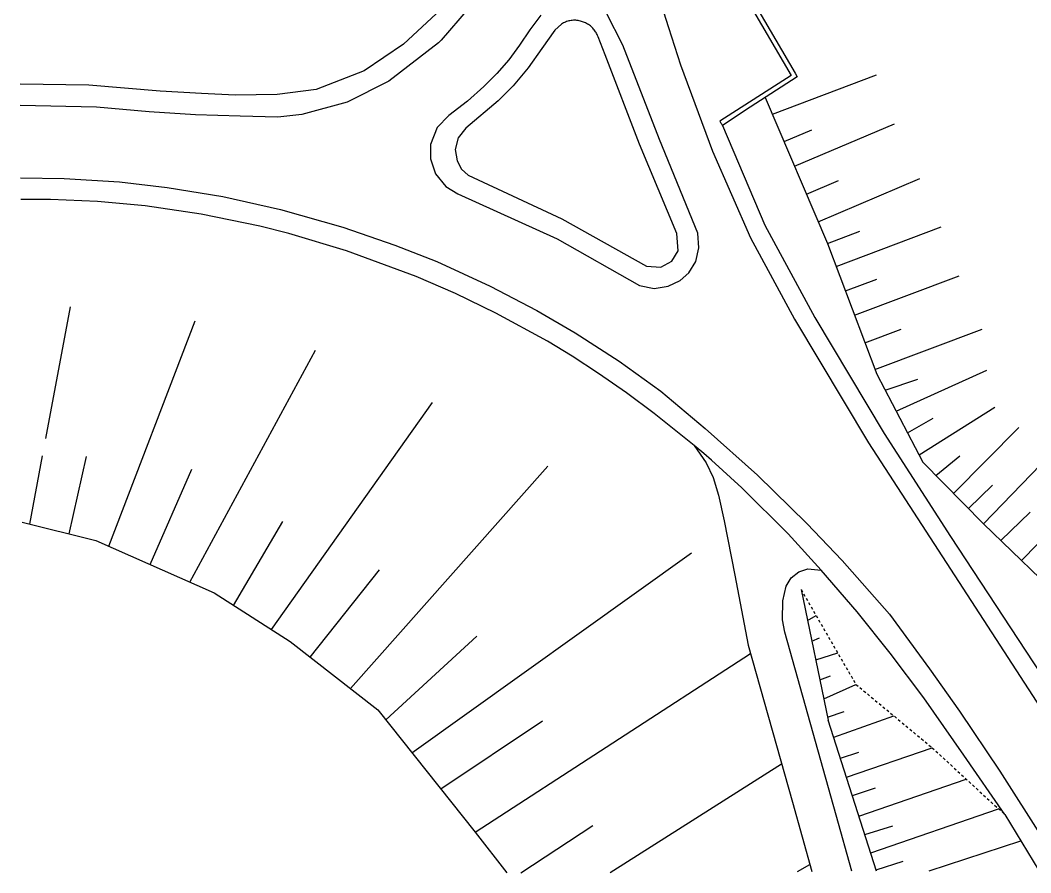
# Model space of a CAD drawing. Header units: millimetres. Extents: x -133 to 63340, y -143 to 109141.
# Drawn here: x 62300.1 to 62411.3, y 108403.6 to 108497.5 of the extents above; entities that cross this region are included whole.
import ezdxf

# ---------------------------------------------------------------- set-up
doc = ezdxf.new("R2010")
doc.units = ezdxf.units.MM
doc.header["$MEASUREMENT"] = 0
doc.linetypes.add('DOT', pattern=[0.55, 0.3, -0.25])
for name, color, linetype in [('Bâti', 7, 'Continuous'), ('pendenze', 2, 'Continuous'), ('Strade', 7, 'Continuous'), ('TalusHautBas', 7, 'Continuous'), ('VOIRIE', 7, 'Continuous')]:
    doc.layers.add(name, color=color, linetype=linetype)

msp = doc.modelspace()

# ---------------------------------------------------------------- linework, layer by layer
at = {"layer": 'Bâti', "color": 2, "linetype": 'Continuous'}
for p, q in [((62379.6527, 108500.4904), (62384.9433, 108491.42)), ((62380.0906, 108500.7459), (62385.3812, 108491.6755)), ((62384.9433, 108491.42), (62377.1019, 108486.4088)), ((62385.6239, 108491.2594), (62380.4308, 108487.9406)), ((62385.3812, 108491.6755), (62385.6239, 108491.2594))]:
    msp.add_line(p, q, dxfattribs=at)
at = {"layer": 'Bâti', "color": 2, "linetype": 'Continuous', "lineweight": 0}
msp.add_line((62377.1019, 108486.4088), (62377.3817, 108485.9292), dxfattribs=at)
at = {"layer": 'pendenze', "linetype": 'Continuous'}
for p, q in [((62382.8843, 108487.1818), (62394.3343, 108491.492)), ((62384.1718, 108484.1545), (62387.2214, 108485.4514)), ((62385.3322, 108481.4261), (62396.319, 108486.0987)), ((62386.6331, 108478.3674), (62390.1696, 108479.8715)), ((62387.9339, 108475.3087), (62399.1303, 108480.0705)), ((62388.947, 108472.9267), (62392.5055, 108474.2963)), ((62389.896, 108470.4057), (62401.4695, 108474.7624)), ((62390.9154, 108467.6976), (62394.3939, 108469.0071)), ((62391.9265, 108465.0115), (62403.4297, 108469.3417)), ((62302.8993, 108451.4548), (62305.6113, 108465.9383)), ((62309.832, 108439.5724), (62319.3258, 108464.4117)), ((62393.0662, 108461.9839), (62397.0552, 108463.4855)), ((62394.1784, 108459.0294), (62405.9869, 108463.4746)), ((62318.7386, 108435.6241), (62332.6034, 108461.1666)), ((62396.4996, 108454.4614), (62406.4922, 108458.9806)), ((62395.2852, 108456.7769), (62398.9049, 108457.9734)), ((62327.7396, 108430.3946), (62345.45, 108455.3934)), ((62399.0281, 108449.6408), (62407.3864, 108454.8967)), ((62397.7497, 108452.0781), (62400.5786, 108453.6983)), ((62402.8274, 108445.4022), (62410.0299, 108452.6694)), ((62406.1221, 108442.0592), (62413.4504, 108449.6362)), ((62301.1299, 108442.0047), (62302.5405, 108449.5385)), ((62305.4525, 108440.934), (62307.367, 108449.475)), ((62400.8907, 108447.3675), (62403.5172, 108449.5262)), ((62314.3882, 108437.5526), (62318.9714, 108448.0659)), ((62336.4219, 108423.9112), (62358.1494, 108448.3938)), ((62404.4641, 108443.7415), (62407.1087, 108446.2969)), ((62410.3154, 108438.0035), (62418.6553, 108446.6266)), ((62408.0411, 108440.2031), (62411.2599, 108443.3134)), ((62323.5712, 108433.0607), (62328.9886, 108442.2993)), ((62343.2089, 108416.8283), (62373.9685, 108438.8665)), ((62332.017, 108427.3477), (62339.6431, 108436.9783)), ((62386.7475, 108431.4154), (62387.6896, 108431.9604)), ((62340.3339, 108420.441), (62350.3334, 108429.6753)), ((62387.2231, 108429.1267), (62388.0636, 108429.5016)), ((62350.1553, 108408.0997), (62380.4785, 108427.745)), ((62387.6488, 108427.0789), (62390.0753, 108427.8359)), ((62388.108, 108424.8693), (62389.2681, 108425.2977)), ((62388.5456, 108422.7637), (62392.084, 108424.3633)), ((62388.9644, 108420.7487), (62390.7678, 108421.3914)), ((62389.6328, 108418.5494), (62396.26, 108420.8881)), ((62346.3705, 108412.8556), (62357.5758, 108420.3626)), ((62391.0425, 108414.1458), (62400.4723, 108417.3827)), ((62390.3685, 108416.2513), (62392.3886, 108416.8929)), ((62365.0342, 108403.6596), (62383.8976, 108415.6151)), ((62391.6923, 108412.116), (62394.2469, 108412.9718)), ((62392.4145, 108409.8602), (62404.2145, 108413.9391)), ((62393.7082, 108405.8192), (62407.7852, 108410.6533)), ((62355.1741, 108403.6156), (62363.1342, 108408.8139)), ((62393.0683, 108407.818), (62396.1504, 108408.7918)), ((62400.1472, 108403.8166), (62410.2282, 108407.1188)), ((62385.6614, 108403.7518), (62387.017, 108404.5289)), ((62394.3074, 108403.9473), (62397.2848, 108404.8875))]:
    msp.add_line(p, q, dxfattribs=at)
at = {"layer": 'Strade', "color": 2, "linetype": 'Continuous', "flags": 128}
for points in [[(62355.8369, 108546.0265), (62356.2297, 108544.7452), (62360.2232, 108532.0969), (62363.5353, 108521.5666), (62365.1193, 108516.6507), (62368.139, 108507.1011), (62371.4355, 108496.7187), (62372.7588, 108492.6106), (62376.3084, 108483.0873), (62380.472, 108473.5628), (62385.3322, 108464.5745), (62393.4562, 108450.9626), (62412.89, 108421.0492), (62421.3898, 108419.5492), (62423.8371, 108419.0551), (62430.2676, 108407.9937), (62432.43, 108403.9608)], [(62350.6362, 108544.3902), (62351.0224, 108543.2369), (62353.9455, 108532.4749), (62355.1243, 108526.9201), (62355.8323, 108521.7792), (62355.9145, 108516.5765), (62355.4698, 108512.2715), (62354.1941, 108507.5117), (62352.0658, 108502.8542), (62349.408, 108498.7733), (62346.4174, 108495.3339), (62346.1094, 108495.0297), (62340.6596, 108490.8021), (62336.0616, 108488.4796), (62331.0774, 108487.1278), (62328.4463, 108486.8338), (62324.2837, 108486.9279), (62319.3934, 108487.0892), (62314.2722, 108487.4073), (62308.46, 108487.9542), (62300.0891, 108488.1232)], [(62353.592, 108520.0412), (62353.5844, 108516.6171), (62353.1343, 108512.3771), (62351.8581, 108507.9443), (62349.4572, 108502.9835), (62346.3753, 108498.7037), (62342.2704, 108494.8793), (62337.9475, 108491.942), (62332.6626, 108489.8823), (62328.36, 108489.3491), (62323.7433, 108489.2605), (62320.0513, 108489.4263), (62315.4733, 108489.6835), (62307.6203, 108490.3494), (62300.0787, 108490.4693)], [(62357.3783, 108498.0659), (62356.1645, 108496.4594), (62355.042, 108494.7754), (62353.8622, 108493.1451), (62352.545, 108491.6302), (62351.1064, 108490.2038), (62349.3137, 108488.5924), (62347.2555, 108487.0205), (62345.9799, 108485.6803), (62345.2588, 108483.8316), (62345.2417, 108482.2528), (62345.8113, 108480.579), (62346.9266, 108479.2103), (62348.2366, 108478.3956), (62359.1724, 108473.4337), (62368.2485, 108468.2822), (62369.879, 108467.9815), (62371.3972, 108468.2036), (62372.74, 108468.8622), (62373.6669, 108469.7047), (62374.4386, 108470.9508), (62374.7728, 108472.4527), (62374.6757, 108474.0749), (62370.4415, 108484.3911), (62366.4352, 108494.7483), (62364.6374, 108498.2833)], [(62359.6567, 108497.075), (62358.9218, 108496.3998), (62357.4877, 108494.3993), (62356.0142, 108492.2727), (62354.3449, 108490.3042), (62352.6784, 108488.6428), (62349.1258, 108485.6229), (62348.2987, 108484.577), (62347.9643, 108483.2799), (62348.1632, 108482.0157), (62348.6677, 108481.1239), (62349.3989, 108480.453), (62359.7126, 108475.6291), (62369.039, 108470.4077), (62370.6121, 108470.3185), (62371.8028, 108470.9795), (62372.4975, 108472.116), (62372.3458, 108474.0345), (62368.2604, 108483.862), (62364.4709, 108493.7035), (62363.6859, 108495.699)], [(62380.4308, 108487.9406), (62377.3817, 108485.9292), (62382.064, 108474.925), (62387.5713, 108464.7845), (62395.1735, 108451.9876), (62402.5023, 108440.653), (62414.0813, 108423.0045), (62425.0369, 108420.6665), (62430.8764, 108410.7105), (62434.3596, 108404.424), (62434.5963, 108403.9705)], [(62300.1248, 108480.1386), (62304.906, 108480.0846), (62311.0126, 108479.7004), (62316.2641, 108479.1049), (62322.3732, 108478.0982), (62328.744, 108476.6792), (62335.5904, 108474.7173), (62341.3191, 108472.7551), (62345.9294, 108470.9235), (62351.8294, 108468.2306), (62356.9686, 108465.5427), (62361.1708, 108463.089), (62366.0104, 108459.9529), (62370.5915, 108456.6485), (62375.4969, 108452.5573), (62381.2301, 108447.3963), (62386.6808, 108442.0683), (62390.5614, 108437.9961), (62395.7915, 108432.0939), (62400.1916, 108426.0891), (62403.4844, 108421.4032), (62407.9222, 108414.8025), (62412.6285, 108407.4066), (62414.6732, 108403.8815)], [(62408.4622, 108410.0303), (62403.96, 108416.5662), (62399.5532, 108422.8828), (62395.8447, 108427.8081), (62392.1988, 108432.3472), (62388.2637, 108436.9463), (62384.628, 108440.9539), (62379.5315, 108446.0275), (62376.1787, 108449.0635), (62375.3242, 108449.8026), (62374.2805, 108450.687), (62369.88, 108454.2071), (62366.8323, 108456.4605), (62363.7465, 108458.5999), (62360.8244, 108460.5018), (62358.1107, 108462.1658), (62352.4558, 108465.2591), (62348.0039, 108467.4172), (62343.6717, 108469.2983), (62336.0088, 108472.1305), (62329.6594, 108474.0265), (62326.4638, 108474.8335), (62320.0063, 108476.1613), (62313.8397, 108477.0587), (62308.6032, 108477.5433), (62303.4093, 108477.7759), (62300.1354, 108477.7724)], [(62374.2805, 108450.687), (62375.5911, 108448.7544), (62376.3513, 108447.147), (62376.9522, 108445.1945), (62377.5894, 108442.3717), (62378.7642, 108436.3788), (62380.2197, 108428.6633), (62385.09, 108411.3848), (62387.2335, 108403.7588)], [(62391.643, 108403.7785), (62389.9024, 108409.9583), (62384.2402, 108430.1272), (62383.9806, 108431.4689), (62384.02, 108433.5714), (62384.4177, 108435.1611), (62384.9548, 108436.0883), (62385.798, 108436.7724), (62386.7675, 108437.0998), (62388.2637, 108436.9463)]]:
    msp.add_lwpolyline(points, dxfattribs=at)
at = {"layer": 'Strade', "color": 2, "linetype": 'Continuous'}
msp.add_polyline3d([(62363.6859, 108495.699, 0), (62363.6419, 108495.8136, 0), (62363.5927, 108495.9261, 0), (62363.5384, 108496.0362, 0), (62363.4791, 108496.1437, 0), (62363.415, 108496.2485, 0), (62363.3462, 108496.3501, 0), (62363.2729, 108496.4486, 0), (62363.1951, 108496.5436, 0), (62363.1131, 108496.635, 0), (62363.027, 108496.7225, 0), (62362.937, 108496.806, 0), (62362.8433, 108496.8853, 0), (62362.7461, 108496.9603, 0), (62362.6456, 108497.0308, 0), (62362.542, 108497.0966, 0), (62362.4354, 108497.1577, 0), (62362.3262, 108497.2138, 0), (62362.2146, 108497.2649, 0), (62362.1008, 108497.3108, 0), (62361.9849, 108497.3515, 0), (62361.8674, 108497.3869, 0)], dxfattribs=at)
at = {"layer": 'TalusHautBas', "color": 2, "linetype": 'Continuous'}
for p, q in [((62382.1063, 108489.0113), (62388.947, 108472.9267)), ((62388.947, 108472.9267), (62394.3684, 108458.5248)), ((62394.3684, 108458.5248), (62399.4578, 108448.8214)), ((62399.4578, 108448.8214), (62406.1221, 108442.0592)), ((62300.2943, 108442.2117), (62308.4174, 108440.1995)), ((62406.1221, 108442.0592), (62412.3631, 108436.023)), ((62308.4174, 108440.1995), (62321.4263, 108434.4326)), ((62321.4263, 108434.4326), (62329.8043, 108429.0739)), ((62386.0423, 108434.8083), (62389.0306, 108420.4306)), ((62329.8043, 108429.0739), (62339.4561, 108421.544)), ((62339.4561, 108421.544), (62350.1553, 108408.0997)), ((62394.3576, 108403.7907), (62389.0306, 108420.4306)), ((62408.4622, 108410.0303), (62412.1984, 108403.8704)), ((62350.1553, 108408.0997), (62353.658, 108403.6088))]:
    msp.add_line(p, q, dxfattribs=at)
at = {"layer": 'TalusHautBas', "color": 2, "linetype": 'DOT'}
for p, q in [((62386.0423, 108434.8083), (62392.084, 108424.3633)), ((62392.084, 108424.3633), (62400.4723, 108417.3827)), ((62400.4723, 108417.3827), (62408.4622, 108410.0303))]:
    msp.add_line(p, q, dxfattribs=at)
at = {"layer": 'VOIRIE', "linetype": 'Continuous'}
msp.add_polyline3d([(62361.8674, 108497.3869, 0), (62361.7442, 108497.423, 0), (62361.6195, 108497.4528, 0), (62361.4933, 108497.4764, 0), (62361.3662, 108497.4937, 0), (62361.2384, 108497.5045, 0), (62361.1101, 108497.509, 0), (62360.9818, 108497.5071, 0), (62360.8538, 108497.4987, 0), (62360.7264, 108497.484, 0), (62360.5998, 108497.4629, 0), (62360.4745, 108497.4355, 0), (62360.3506, 108497.4019, 0), (62360.2287, 108497.3621, 0), (62360.1088, 108497.3163, 0), (62359.9914, 108497.2645, 0), (62359.8767, 108497.207, 0), (62359.7651, 108497.1438, 0), (62359.6567, 108497.075, 0)], dxfattribs=at)

doc.saveas('drawing.dxf')
